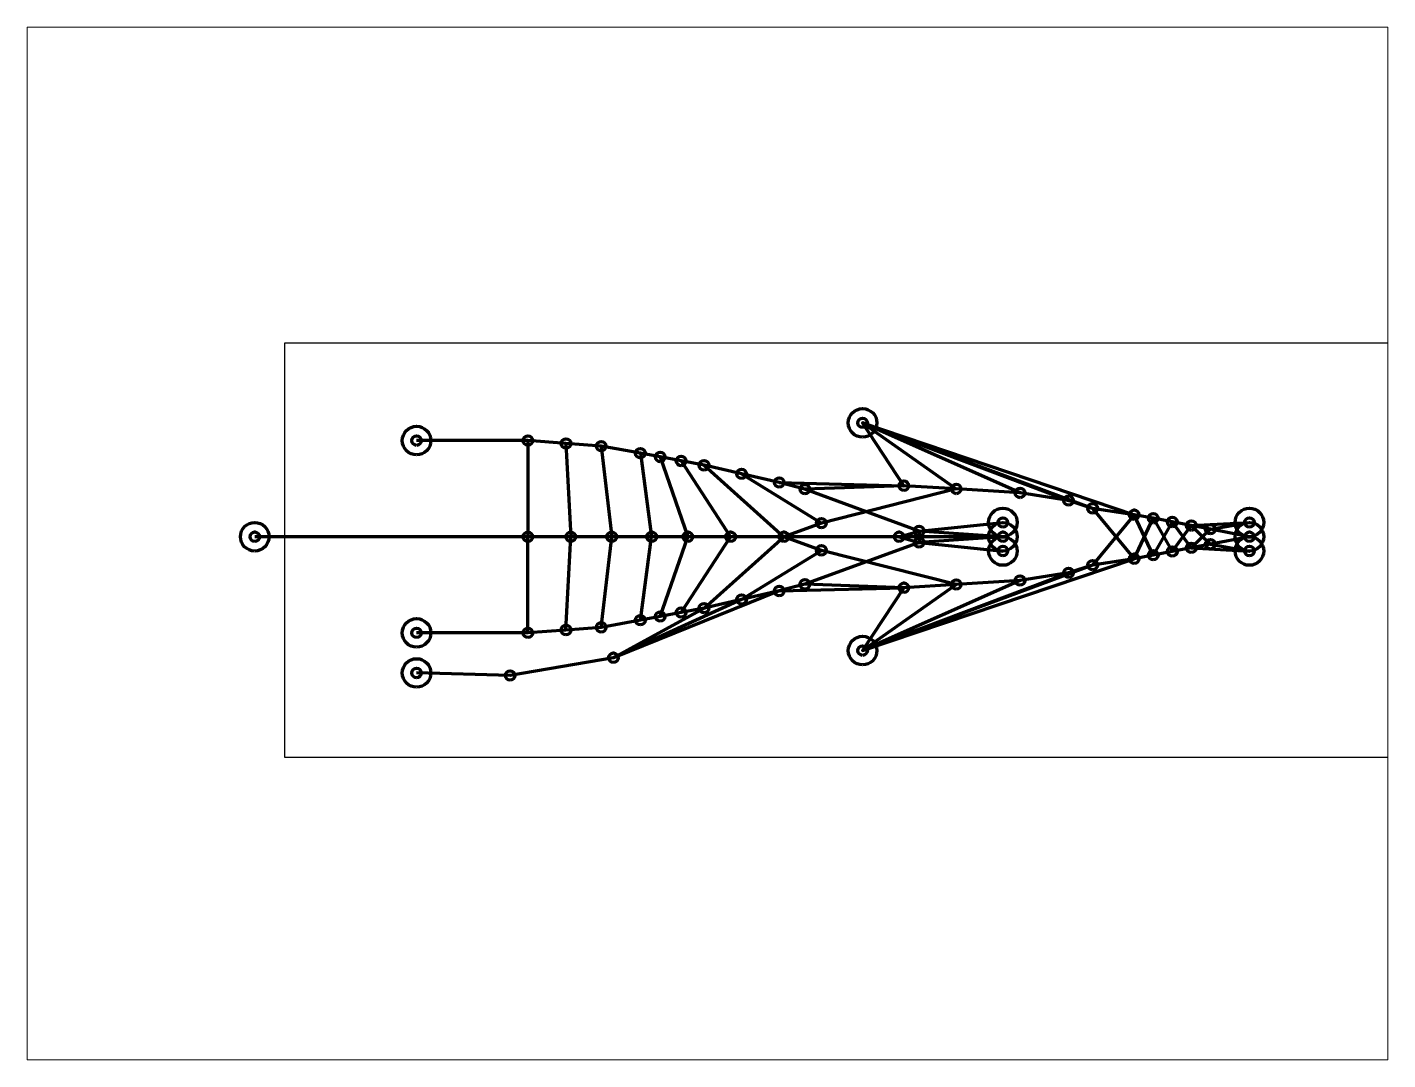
# Paper-space layout 'レイアウト1' of a CAD drawing. Header units: millimetres. Extents: x 26 to 231, y 20 to 176.
# The model-space entities are those that its viewports show. They can reach past a viewport. Long polylines and large blocks are cut down to what shows.
import ezdxf

# ---------------------------------------------------------------- set-up
doc = ezdxf.new("R2010")
doc.units = ezdxf.units.MM
doc.layers.get('0').transparency = 0.9
for name, color, linetype in [('particle_points', 7, 'Continuous'), ('polly_lines', 7, 'Continuous'), ('stop_points', 7, 'Continuous')]:
    doc.layers.add(name, color=color, linetype=linetype)
picture_1 = doc.add_image_def('image1.jpg', size_in_pixel=(896, 2496))

msp = doc.modelspace()

# ---------------------------------------------------------------- linework, layer by layer
at = {"layer": 'particle_points', "color": 6, "lineweight": 211}
for centre in [(2510, 12920), (2660, 12920), (2810, 12920), (2581, 12510), (2739, 12510), (2543, 12310), (2777, 12310), (2505, 12110), (2815, 12110), (2466, 11910), (2854, 11910), (2429, 11710), (2891, 11710), (2362, 11273), (2958, 11273), (2280, 11020), (3040, 11020), (2200, 10510), (3120, 10510), (2510, 10330), (2660, 10330), (2660, 10330), (2810, 10330), (2158, 9840), (3162, 9840), (2600, 9450), (2720, 9450), (2124, 9290), (3196, 9290), (2660, 9240), (2660, 9240), (1464, 8856), (3856, 8856), (2517, 8423), (2803, 8423), (2160, 8250), (3160, 8250), (2090, 7980), (2660, 8030), (2660, 8030), (3230, 7980), (2000, 7585), (3320, 7585), (2660, 7470), (2660, 7470), (1910, 7190), (3410, 7190), (2660, 7020), (2660, 7020), (1864, 6949), (3456, 6949), (1822, 6730), (3498, 6730), (2660, 6640), (2660, 6640), (1783, 6521), (3537, 6521), (1708, 6110), (2660, 6220), (2660, 6220), (3612, 6110), (3931, 6238), (1680, 5740), (2660, 5790), (2660, 5790), (3640, 5740), (1650, 5340), (2660, 5340), (2660, 5340), (3670, 5340), (4117, 5153), (1650, 4170), (3670, 4170), (4091, 4170), (2660, 2470)]:
    msp.add_circle(centre, 50, dxfattribs=at)
at = {"layer": 'particle_points', "color": 1, "lineweight": 211}
msp.add_circle((4091, 4170), 150, dxfattribs=at)
at = {"layer": 'polly_lines', "color": 6, "lineweight": 211}
for points in [[(2660, 12920), (2581, 12510), (2543, 12310), (2505, 12110), (2466, 11910), (2429, 11710), (2362, 11273), (2280, 11020), (2200, 10510), (2158, 9840), (2517, 8423), (2660, 8030)], [(2581, 12510), (2510, 12920)], [(2543, 12310), (2510, 12920)], [(2660, 12920), (2739, 12510), (2777, 12310), (2815, 12110), (2854, 11910), (2891, 11710), (2958, 11273), (3040, 11020), (3120, 10510), (3162, 9840), (2803, 8423), (2660, 8030)], [(2739, 12510), (2810, 12920)], [(2777, 12310), (2810, 12920)], [(2362, 11273), (2891, 11710), (2466, 11910), (2815, 12110), (2543, 12310), (2739, 12510)], [(2581, 12510), (2777, 12310), (2505, 12110), (2854, 11910), (2429, 11710), (2958, 11273)], [(2362, 11273), (1464, 8856), (2429, 11710)], [(2958, 11273), (3856, 8856), (2891, 11710)], [(2200, 10510), (1464, 8856), (2280, 11020)], [(3120, 10510), (3856, 8856), (3040, 11020)], [(2660, 10330), (2600, 9450), (2160, 8250)], [(2600, 9450), (2510, 10330)], [(2660, 10330), (2660, 9240), (2660, 8030), (2660, 7470), (2660, 7020), (2660, 6640), (2660, 6220), (2660, 5787), (2660, 5340), (2660, 2470)], [(2660, 10330), (2720, 9450), (3160, 8250)], [(2720, 9450), (2810, 10330)], [(2124, 9290), (1464, 8856), (2158, 9840)], [(2158, 9840), (2124, 9290), (2160, 8250), (2090, 7980)], [(3162, 9840), (3196, 9290), (3160, 8250), (3230, 7980)], [(3196, 9290), (3856, 8856), (3162, 9840)], [(2660, 9240), (2600, 9450)], [(2600, 9450), (2720, 9450)], [(2660, 9240), (2720, 9450)], [(2090, 7980), (2124, 9290)], [(3230, 7980), (3196, 9290)], [(2000, 7585), (2517, 8423)], [(3320, 7585), (2803, 8423)], [(1910, 7190), (2660, 8030)], [(3410, 7190), (2660, 8030)], [(2090, 7980), (2000, 7585), (1910, 7190), (1864, 6949), (1822, 6730), (1783, 6521), (1708, 6110), (1680, 5740), (1650, 5340), (1650, 4170)], [(3230, 7980), (3320, 7585), (3410, 7190), (3456, 6949), (3498, 6730), (3537, 6521), (3612, 6110), (3640, 5740), (3670, 5340), (3670, 4170)], [(3230, 7980), (3931, 6238)], [(3320, 7585), (3931, 6238)], [(1864, 6949), (2660, 7470)], [(3456, 6949), (2660, 7470)], [(3410, 7190), (3931, 6238), (4117, 5153), (4091, 4170)], [(1822, 6730), (2660, 7020)], [(3498, 6730), (2660, 7020)], [(1783, 6521), (2660, 6640)], [(3537, 6521), (2660, 6640)], [(1708, 6110), (2660, 6220)], [(3612, 6110), (2660, 6220)], [(1680, 5740), (2660, 5790)], [(3640, 5740), (2660, 5790)], [(1650, 5340), (2660, 5340)], [(3670, 5340), (2660, 5340)]]:
    msp.add_lwpolyline(points, dxfattribs=at)
at = {"layer": 'stop_points', "color": 240, "lineweight": 211, "true_color": 0xed1f24}
for centre in [(2510, 12920), (2660, 12920), (2810, 12920), (2510, 10330), (2660, 10330), (2810, 10330), (1464, 8856), (3856, 8856)]:
    msp.add_circle(centre, 150, dxfattribs=at)
at = {"layer": 'stop_points', "color": 1, "lineweight": 211}
for centre in [(1650, 4170), (3670, 4170), (2660, 2470)]:
    msp.add_circle(centre, 150, dxfattribs=at)

# ---------------------------------------------------------------- pictures from other files: only their frames are drawn
image = msp.add_image(picture_1, insert=(625, 2787), size_in_units=(4355, 12132))
image.dxf.flags = 7

psp = doc.layouts.new('レイアウト1')

# ---------------------------------------------------------------- viewports
at = {"layer": '0', "view_target_point": (2731.11, 7226.67), "view_twist_angle": 270}
psp.add_viewport(center=(128.5, 97.5), size=(205.6, 156), view_center_point=(0, 0), view_height=10846.2377, dxfattribs=at)

doc.saveas('drawing.dxf')
